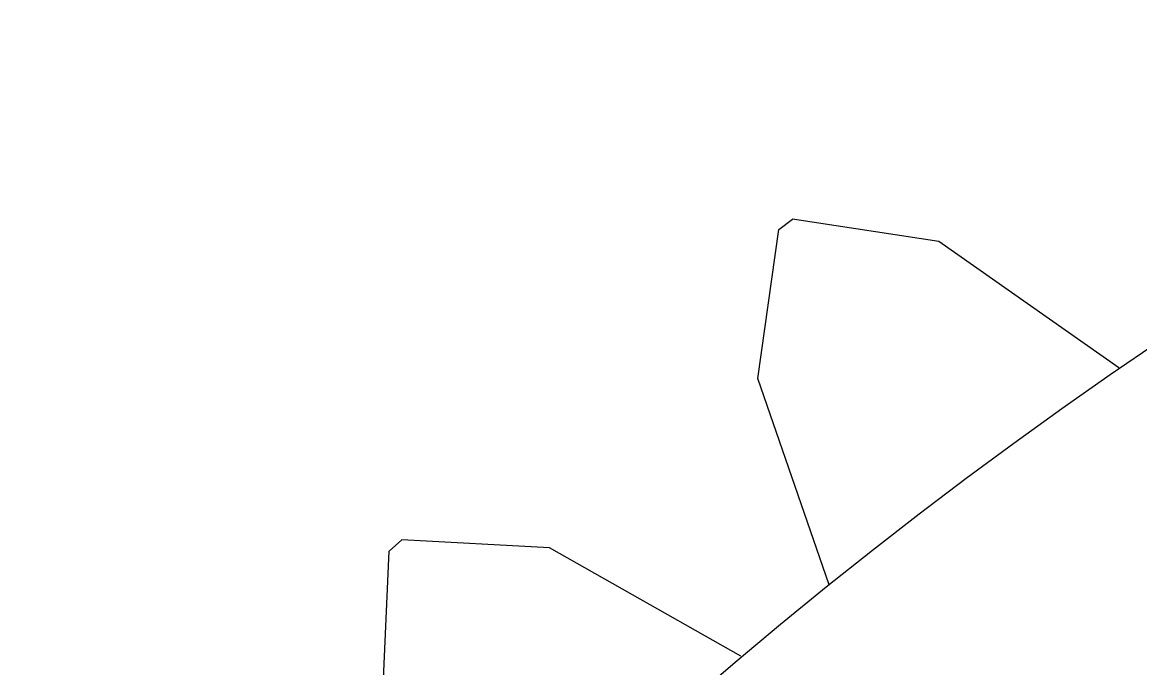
# Model space of a CAD drawing. Extents: x -381 to 213, y -63 to 250.
# Drawn here: x -167.47 to -153.25, y 60.31 to 68.52 of the extents above; entities that cross this region are included whole.
import ezdxf

# ---------------------------------------------------------------- set-up
doc = ezdxf.new("R2010")
doc.units = 0
doc.header["$MEASUREMENT"] = 0
doc.linetypes.add('K5LT_BASIC', pattern=[0])
doc.layers.add('Системный слой', color=7, linetype='Continuous')

# ---------------------------------------------------------------- blocks, each defined once
blk = doc.blocks.new('*U')
at = {"layer": 'Системный слой', "color": 5, "linetype": 'K5LT_BASIC'}
for p, q in [((54.214, 59.253), (54.388, 59.383)), ((54.214, 59.253), (54.388, 59.383)), ((49.259, 55.164), (49.419, 55.31)), ((49.259, 55.164), (49.419, 55.31))]:
    blk.add_line(p, q, dxfattribs=at)
for points in [[(58.539, 57.493), (56.249, 59.099), (54.388, 59.383)], [(58.539, 57.493), (56.249, 59.099), (54.388, 59.383)], [(54.855, 54.738), (53.946, 57.359), (54.214, 59.253)], [(54.855, 54.738), (53.946, 57.359), (54.214, 59.253)], [(53.733, 53.829), (51.298, 55.206), (49.419, 55.31)], [(53.733, 53.829), (51.298, 55.206), (49.419, 55.31)], [(50.332, 50.731), (49.174, 53.252), (49.259, 55.164)], [(50.332, 50.731), (49.174, 53.252), (49.259, 55.164)]]:
    blk.add_lwpolyline(points, dxfattribs=at)
blk = doc.blocks.new('*F')
at = {"layer": 'Системный слой', "color": 5, "linetype": 'K5LT_BASIC'}
blk.add_circle((94.013, 5.981), 62.534, dxfattribs=at)
blk.add_circle((94.013, 5.981), 62.534, dxfattribs=at)
at = {"layer": 'Системный слой'}
blk.add_blockref('*U', (0, 0), dxfattribs=at)
blk.add_blockref('*U', (0, 0), dxfattribs=at)
blk.add_blockref('*U', (0, 0), dxfattribs=at)
blk.add_blockref('*U', (0, 0), dxfattribs=at)
blk.add_blockref('*U', (0, 0), dxfattribs=at)
blk.add_blockref('*U', (0, 0), dxfattribs=at)
blk.add_blockref('*U', (0, 0), dxfattribs=at)
blk.add_blockref('*U', (0, 0), dxfattribs=at)
blk.add_blockref('*U', (0, 0), dxfattribs=at)
blk.add_blockref('*U', (0, 0), dxfattribs=at)
blk.add_blockref('*U', (0, 0), dxfattribs=at)
blk.add_blockref('*U', (0, 0), dxfattribs=at)
blk.add_blockref('*U', (0, 0), dxfattribs=at)
blk.add_blockref('*U', (0, 0), dxfattribs=at)
blk.add_blockref('*U', (0, 0), dxfattribs=at)
blk.add_blockref('*U', (0, 0), dxfattribs=at)
blk.add_blockref('*U', (0, 0), dxfattribs=at)
blk.add_blockref('*U', (0, 0), dxfattribs=at)
blk.add_blockref('*U', (0, 0), dxfattribs=at)
blk.add_blockref('*U', (0, 0), dxfattribs=at)
blk.add_blockref('*U', (0, 0), dxfattribs=at)
blk.add_blockref('*U', (0, 0), dxfattribs=at)
blk.add_blockref('*U', (0, 0), dxfattribs=at)
blk.add_blockref('*U', (0, 0), dxfattribs=at)
blk.add_blockref('*U', (0, 0), dxfattribs=at)
blk.add_blockref('*U', (0, 0), dxfattribs=at)
blk.add_blockref('*U', (0, 0), dxfattribs=at)
blk.add_blockref('*U', (0, 0), dxfattribs=at)
blk.add_blockref('*U', (0, 0), dxfattribs=at)
blk.add_blockref('*U', (0, 0), dxfattribs=at)
blk.add_blockref('*U', (0, 0), dxfattribs=at)
blk.add_blockref('*U', (0, 0), dxfattribs=at)
blk.add_blockref('*U', (0, 0), dxfattribs=at)
blk.add_blockref('*U', (0, 0), dxfattribs=at)
blk.add_blockref('*U', (0, 0), dxfattribs=at)
blk.add_blockref('*U', (0, 0), dxfattribs=at)
blk.add_blockref('*U', (0, 0), dxfattribs=at)
blk.add_blockref('*U', (0, 0), dxfattribs=at)
blk.add_blockref('*U', (0, 0), dxfattribs=at)
blk.add_blockref('*U', (0, 0), dxfattribs=at)
blk.add_blockref('*U', (0, 0), dxfattribs=at)
blk.add_blockref('*U', (0, 0), dxfattribs=at)
blk.add_blockref('*U', (0, 0), dxfattribs=at)
blk.add_blockref('*U', (0, 0), dxfattribs=at)
blk.add_blockref('*U', (0, 0), dxfattribs=at)
blk.add_blockref('*U', (0, 0), dxfattribs=at)
blk.add_blockref('*U', (0, 0), dxfattribs=at)
blk.add_blockref('*U', (0, 0), dxfattribs=at)
blk.add_blockref('*U', (0, 0), dxfattribs=at)
blk.add_blockref('*U', (0, 0), dxfattribs=at)
blk.add_blockref('*U', (0, 0), dxfattribs=at)
blk.add_blockref('*U', (0, 0), dxfattribs=at)
blk.add_blockref('*U', (0, 0), dxfattribs=at)
blk.add_blockref('*U', (0, 0), dxfattribs=at)
blk.add_blockref('*U', (0, 0), dxfattribs=at)
blk.add_blockref('*U', (0, 0), dxfattribs=at)
blk.add_blockref('*U', (0, 0), dxfattribs=at)
blk.add_blockref('*U', (0, 0), dxfattribs=at)
blk.add_blockref('*U', (0, 0), dxfattribs=at)
blk.add_blockref('*U', (0, 0), dxfattribs=at)
blk.add_blockref('*U', (0, 0), dxfattribs=at)
blk.add_blockref('*U', (0, 0), dxfattribs=at)
blk.add_blockref('*U', (0, 0), dxfattribs=at)
blk.add_blockref('*U', (0, 0), dxfattribs=at)
blk.add_blockref('*U', (0, 0), dxfattribs=at)
blk.add_blockref('*U', (0, 0), dxfattribs=at)
blk.add_blockref('*U', (0, 0), dxfattribs=at)
blk.add_blockref('*U', (0, 0), dxfattribs=at)
blk.add_blockref('*U', (0, 0), dxfattribs=at)
blk.add_blockref('*U', (0, 0), dxfattribs=at)
blk.add_blockref('*U', (0, 0), dxfattribs=at)
blk.add_blockref('*U', (0, 0), dxfattribs=at)
blk.add_blockref('*U', (0, 0), dxfattribs=at)
blk.add_blockref('*U', (0, 0), dxfattribs=at)
blk.add_blockref('*U', (0, 0), dxfattribs=at)
blk.add_blockref('*U', (0, 0), dxfattribs=at)
blk.add_blockref('*U', (0, 0), dxfattribs=at)
blk.add_blockref('*U', (0, 0), dxfattribs=at)
blk.add_blockref('*U', (0, 0), dxfattribs=at)
blk.add_blockref('*U', (0, 0), dxfattribs=at)
blk.add_blockref('*U', (0, 0), dxfattribs=at)
blk.add_blockref('*U', (0, 0), dxfattribs=at)
blk.add_blockref('*U', (0, 0), dxfattribs=at)
blk.add_blockref('*U', (0, 0), dxfattribs=at)
blk.add_blockref('*U', (0, 0), dxfattribs=at)
blk.add_blockref('*U', (0, 0), dxfattribs=at)
blk.add_blockref('*U', (0, 0), dxfattribs=at)
blk.add_blockref('*U', (0, 0), dxfattribs=at)
blk.add_blockref('*U', (0, 0), dxfattribs=at)
blk.add_blockref('*U', (0, 0), dxfattribs=at)
blk.add_blockref('*U', (0, 0), dxfattribs=at)
blk.add_blockref('*U', (0, 0), dxfattribs=at)
blk.add_blockref('*U', (0, 0), dxfattribs=at)
blk.add_blockref('*U', (0, 0), dxfattribs=at)
blk.add_blockref('*U', (0, 0), dxfattribs=at)
blk.add_blockref('*U', (0, 0), dxfattribs=at)
blk.add_blockref('*U', (0, 0), dxfattribs=at)
blk.add_blockref('*U', (0, 0), dxfattribs=at)
blk.add_blockref('*U', (0, 0), dxfattribs=at)
blk.add_blockref('*U', (0, 0), dxfattribs=at)
blk.add_blockref('*U', (0, 0), dxfattribs=at)
blk.add_blockref('*U', (0, 0), dxfattribs=at)
blk.add_blockref('*U', (0, 0), dxfattribs=at)
blk.add_blockref('*U', (0, 0), dxfattribs=at)
blk.add_blockref('*U', (0, 0), dxfattribs=at)
blk.add_blockref('*U', (0, 0), dxfattribs=at)
blk.add_blockref('*U', (0, 0), dxfattribs=at)
blk.add_blockref('*U', (0, 0), dxfattribs=at)
blk.add_blockref('*U', (0, 0), dxfattribs=at)
blk.add_blockref('*U', (0, 0), dxfattribs=at)
blk.add_blockref('*U', (0, 0), dxfattribs=at)
blk.add_blockref('*U', (0, 0), dxfattribs=at)
blk.add_blockref('*U', (0, 0), dxfattribs=at)
blk.add_blockref('*U', (0, 0), dxfattribs=at)
blk.add_blockref('*U', (0, 0), dxfattribs=at)
blk.add_blockref('*U', (0, 0), dxfattribs=at)
blk.add_blockref('*U', (0, 0), dxfattribs=at)
blk.add_blockref('*U', (0, 0), dxfattribs=at)
blk.add_blockref('*U', (0, 0), dxfattribs=at)
blk.add_blockref('*U', (0, 0), dxfattribs=at)
blk.add_blockref('*U', (0, 0), dxfattribs=at)
blk.add_blockref('*U', (0, 0), dxfattribs=at)
blk.add_blockref('*U', (0, 0), dxfattribs=at)
blk.add_blockref('*U', (0, 0), dxfattribs=at)
blk.add_blockref('*U', (0, 0), dxfattribs=at)
blk.add_blockref('*U', (0, 0), dxfattribs=at)
blk.add_blockref('*U', (0, 0), dxfattribs=at)
blk.add_blockref('*U', (0, 0), dxfattribs=at)
blk.add_blockref('*U', (0, 0), dxfattribs=at)
blk.add_blockref('*U', (0, 0), dxfattribs=at)
blk.add_blockref('*U', (0, 0), dxfattribs=at)
blk.add_blockref('*U', (0, 0), dxfattribs=at)
blk.add_blockref('*U', (0, 0), dxfattribs=at)
blk.add_blockref('*U', (0, 0), dxfattribs=at)
blk.add_blockref('*U', (0, 0), dxfattribs=at)
blk.add_blockref('*U', (0, 0), dxfattribs=at)
blk.add_blockref('*U', (0, 0), dxfattribs=at)
blk.add_blockref('*U', (0, 0), dxfattribs=at)
blk.add_blockref('*U', (0, 0), dxfattribs=at)
blk.add_blockref('*U', (0, 0), dxfattribs=at)
blk.add_blockref('*U', (0, 0), dxfattribs=at)
blk.add_blockref('*U', (0, 0), dxfattribs=at)
blk.add_blockref('*U', (0, 0), dxfattribs=at)
blk.add_blockref('*U', (0, 0), dxfattribs=at)
blk.add_blockref('*U', (0, 0), dxfattribs=at)
blk.add_blockref('*U', (0, 0), dxfattribs=at)
blk.add_blockref('*U', (0, 0), dxfattribs=at)
blk.add_blockref('*U', (0, 0), dxfattribs=at)
blk.add_blockref('*U', (0, 0), dxfattribs=at)
blk.add_blockref('*U', (0, 0), dxfattribs=at)
blk.add_blockref('*U', (0, 0), dxfattribs=at)
blk.add_blockref('*U', (0, 0), dxfattribs=at)
blk.add_blockref('*U', (0, 0), dxfattribs=at)
blk.add_blockref('*U', (0, 0), dxfattribs=at)
blk.add_blockref('*U', (0, 0), dxfattribs=at)
blk.add_blockref('*U', (0, 0), dxfattribs=at)
blk.add_blockref('*U', (0, 0), dxfattribs=at)
blk.add_blockref('*U', (0, 0), dxfattribs=at)
blk.add_blockref('*U', (0, 0), dxfattribs=at)
blk.add_blockref('*U', (0, 0), dxfattribs=at)
blk.add_blockref('*U', (0, 0), dxfattribs=at)
blk.add_blockref('*U', (0, 0), dxfattribs=at)
blk.add_blockref('*U', (0, 0), dxfattribs=at)
blk.add_blockref('*U', (0, 0), dxfattribs=at)
blk.add_blockref('*U', (0, 0), dxfattribs=at)
blk.add_blockref('*U', (0, 0), dxfattribs=at)
blk.add_blockref('*U', (0, 0), dxfattribs=at)
blk.add_blockref('*U', (0, 0), dxfattribs=at)
blk.add_blockref('*U', (0, 0), dxfattribs=at)
blk.add_blockref('*U', (0, 0), dxfattribs=at)
blk.add_blockref('*U', (0, 0), dxfattribs=at)
blk.add_blockref('*U', (0, 0), dxfattribs=at)
blk.add_blockref('*U', (0, 0), dxfattribs=at)
blk.add_blockref('*U', (0, 0), dxfattribs=at)
blk.add_blockref('*U', (0, 0), dxfattribs=at)
blk.add_blockref('*U', (0, 0), dxfattribs=at)
blk.add_blockref('*U', (0, 0), dxfattribs=at)
blk.add_blockref('*U', (0, 0), dxfattribs=at)
blk.add_blockref('*U', (0, 0), dxfattribs=at)
blk.add_blockref('*U', (0, 0), dxfattribs=at)
blk.add_blockref('*U', (0, 0), dxfattribs=at)
blk.add_blockref('*U', (0, 0), dxfattribs=at)
blk.add_blockref('*U', (0, 0), dxfattribs=at)
blk.add_blockref('*U', (0, 0), dxfattribs=at)
blk.add_blockref('*U', (0, 0), dxfattribs=at)
blk.add_blockref('*U', (0, 0), dxfattribs=at)
blk.add_blockref('*U', (0, 0), dxfattribs=at)
blk.add_blockref('*U', (0, 0), dxfattribs=at)
blk.add_blockref('*U', (0, 0), dxfattribs=at)
blk.add_blockref('*U', (0, 0), dxfattribs=at)
blk.add_blockref('*U', (0, 0), dxfattribs=at)
blk.add_blockref('*U', (0, 0), dxfattribs=at)
blk.add_blockref('*U', (0, 0), dxfattribs=at)
blk.add_blockref('*U', (0, 0), dxfattribs=at)
blk.add_blockref('*U', (0, 0), dxfattribs=at)
blk.add_blockref('*U', (0, 0), dxfattribs=at)
blk.add_blockref('*U', (0, 0), dxfattribs=at)
blk.add_blockref('*U', (0, 0), dxfattribs=at)
blk.add_blockref('*U', (0, 0), dxfattribs=at)
blk.add_blockref('*U', (0, 0), dxfattribs=at)
blk.add_blockref('*U', (0, 0), dxfattribs=at)
blk.add_blockref('*U', (0, 0), dxfattribs=at)
blk.add_blockref('*U', (0, 0), dxfattribs=at)
blk.add_blockref('*U', (0, 0), dxfattribs=at)
blk.add_blockref('*U', (0, 0), dxfattribs=at)
blk.add_blockref('*U', (0, 0), dxfattribs=at)
blk.add_blockref('*U', (0, 0), dxfattribs=at)

msp = doc.modelspace()

# ---------------------------------------------------------------- block references
at = {"layer": 'Системный слой'}
msp.add_blockref('*F', (-212.068, 6.637), dxfattribs=at)

doc.saveas('drawing.dxf')
